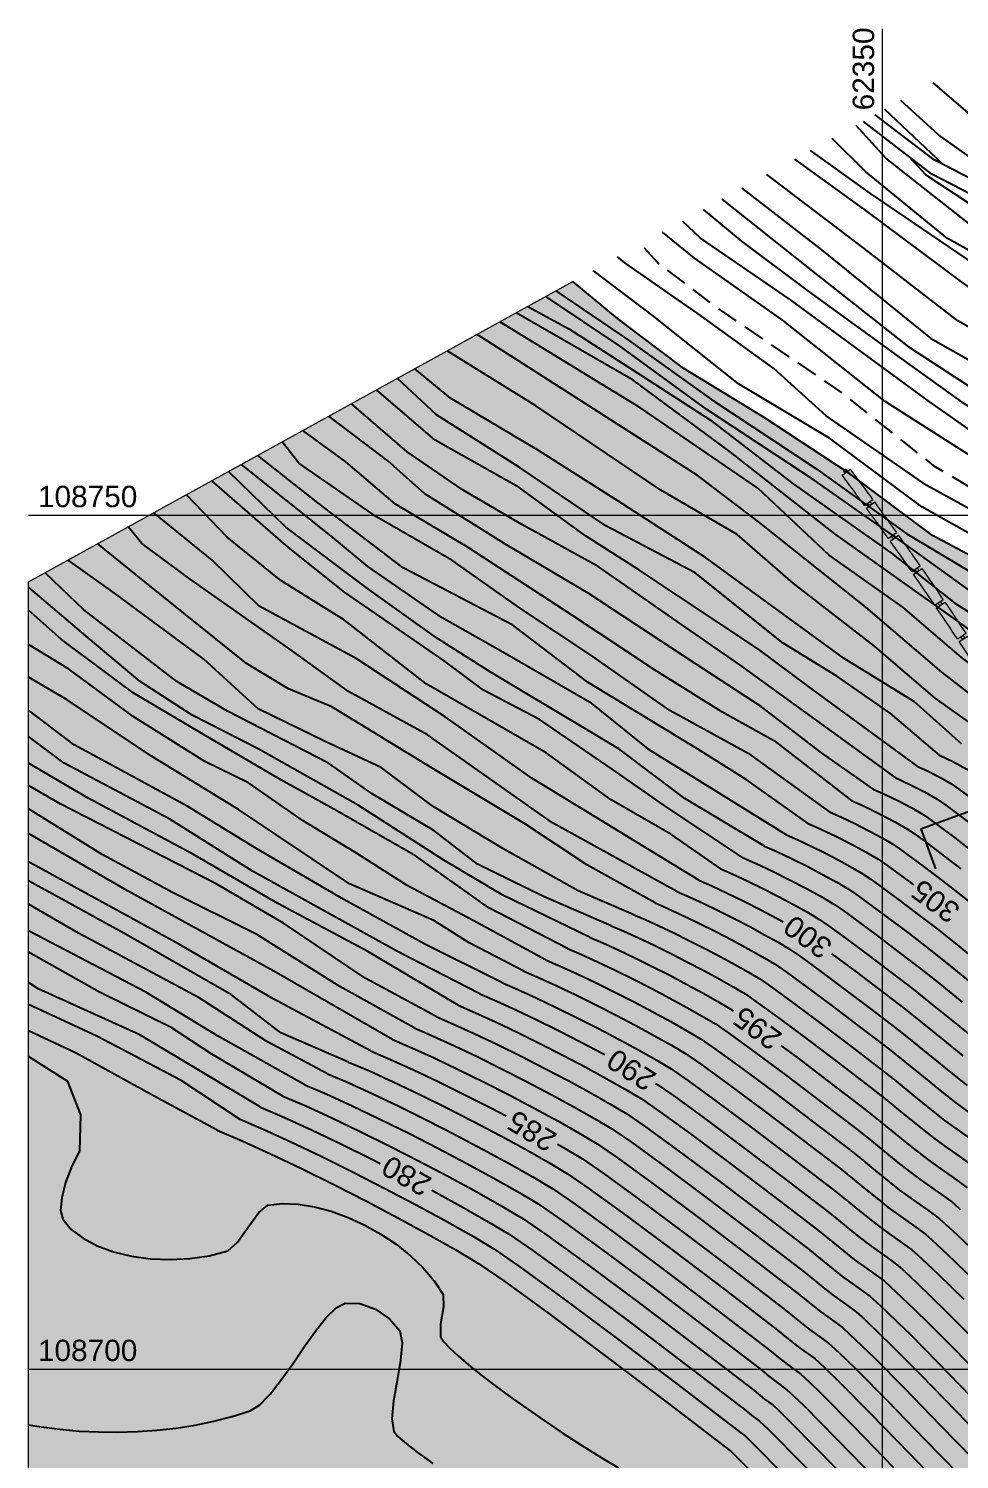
# Model space of a CAD drawing. Extents: x 61466 to 63015, y 108404 to 110397.
# Drawn here: x 62300 to 62354.5, y 108694.7 to 108778.5 of the extents above; entities that cross this region are included whole.
import ezdxf
from ezdxf.enums import TextEntityAlignment as Align

# ---------------------------------------------------------------- set-up
doc = ezdxf.new("R2010")
doc.units = 0
doc.header["$LTSCALE"] = 1.000015
doc.header["$MEASUREMENT"] = 0
doc.linetypes.add('TRATTEGGIATA2', pattern=[0.375, 0.25, -0.125])
for name, color, linetype in [('colore lago', 131, 'Continuous'), ('coordinate', 2, 'Continuous'), ('curve livello 1m', 2, 'Continuous'), ('curve livello 5m', 7, 'Continuous'), ('LIN025CO', 7, 'Continuous'), ('LIN07CO', 4, 'Continuous'), ('LINCOLO-ROSSO-025', 10, 'Continuous'), ('Strade', 7, 'Continuous'), ('TEXT050', 3, 'Continuous'), ('TRATTCOLO-32', 255, 'Continuous')]:
    doc.layers.add(name, color=color, linetype=linetype)
doc.layers.add('Colori bordi', color=5, linetype='Continuous', plot=False)
doc.layers.add('no_plot', color=5, linetype='Continuous', plot=False)
doc.styles.add('ARIAL', font='arial.ttf')

# ---------------------------------------------------------------- blocks, each defined once
blk = doc.blocks.new('SEZ1')
at = {"layer": 'LIN07CO'}
for q in [(-0.5, 1.5), (0, 0)]:
    blk.add_line((0, 1.5), q, dxfattribs=at)
at = {"layer": 'TEXT050', "style": 'ARIAL'}
blk.add_attdef('NOME_SEZIONE', text='', height=0.4, dxfattribs=at).set_placement((-0.25, 1.167), align=Align.MIDDLE)
blk = doc.blocks.new('barrageflott')
at = {"layer": 'TRATTCOLO-32'}
h = blk.add_hatch(color=256, dxfattribs=at)
h.paths.add_polyline_path([(-40.677, 110.423), (-41.157, 110.064, -0.002639), (-39.854, 108.3), (-39.369, 108.655, 0.002639)])
h.paths.add_polyline_path([(-39.257, 108.501), (-39.742, 108.147, -0.002639), (-38.458, 106.369), (-37.97, 106.717, 0.002639)])
h.paths.add_polyline_path([(-37.86, 106.563), (-38.348, 106.214, -0.002639), (-37.085, 104.422), (-36.593, 104.764, 0.002639)])
h.paths.add_polyline_path([(-36.484, 104.608), (-36.977, 104.266, -0.002639), (-35.735, 102.459), (-35.238, 102.796, 0.002639)])
h.paths.add_polyline_path([(-35.131, 102.639), (-35.628, 102.302, -0.002639), (-34.406, 100.48), (-33.906, 100.812, 0.002639)])
h.paths.add_polyline_path([(-33.801, 100.653), (-34.302, 100.322, -0.002639), (-33.101, 98.487), (-32.597, 98.813, 0.002639)])
h.paths.add_polyline_path([(-32.494, 98.653), (-32.998, 98.328, -0.002639), (-31.819, 96.479), (-31.311, 96.799, 0.002639)])
h.paths.add_polyline_path([(-31.21, 96.638), (-31.718, 96.318, -0.002639), (-30.56, 94.456), (-30.048, 94.77, 0.002639)])
h.paths.add_polyline_path([(-29.949, 94.608), (-30.46, 94.294, -0.002639), (-29.324, 92.419), (-28.809, 92.727, 0.002639)])
h.paths.add_polyline_path([(-28.711, 92.564), (-29.226, 92.256, -0.002639), (-28.111, 90.367), (-27.593, 90.67, 0.002639)])
h.paths.add_polyline_path([(-27.497, 90.505), (-28.016, 90.203, -0.002639), (-26.922, 88.302), (-26.401, 88.599, 0.002639)])
h.paths.add_polyline_path([(-26.307, 88.433), (-26.829, 88.137, -0.002639), (-25.757, 86.224), (-25.232, 86.514, 0.002639)])
h.paths.add_polyline_path([(-25.14, 86.348), (-25.665, 86.058, -0.002639), (-24.616, 84.132), (-24.088, 84.416, 0.002639)])
h.paths.add_polyline_path([(-23.998, 84.249), (-24.526, 83.965, -0.002639), (-23.499, 82.027), (-22.967, 82.306, 0.002639)])
h.paths.add_polyline_path([(-22.879, 82.137), (-23.411, 81.859, -0.002639), (-22.406, 79.91), (-21.871, 80.182, 0.002639)])
h.paths.add_polyline_path([(-21.785, 80.013), (-22.32, 79.741, -0.002639), (-21.337, 77.78), (-20.799, 78.046, 0.002639)])
h.paths.add_polyline_path([(-20.715, 77.876), (-21.253, 77.61, -0.002639), (-20.293, 75.639), (-19.752, 75.898, 0.002639)])
h.paths.add_polyline_path([(-19.67, 75.727), (-20.211, 75.468, -0.002639), (-19.274, 73.485), (-18.73, 73.738, 0.002639)])
h.paths.add_polyline_path([(-16.684, 69.21), (-17.233, 68.969, -0.002639), (-16.365, 66.956), (-15.812, 67.19, 0.002639)])
h.paths.add_polyline_path([(-17.654, 71.394), (-18.201, 71.147, -0.002639), (-17.309, 69.143), (-16.76, 69.384, 0.002639)])
h.paths.add_polyline_path([(-18.65, 73.566), (-19.194, 73.313, -0.002639), (-18.279, 71.32), (-17.732, 71.567, 0.002639)])
h = blk.add_hatch(color=256, dxfattribs=at)
h.paths.add_polyline_path([(-4.689, 33.162, 0.002639), (-5.201, 35.3), (-5.784, 35.158, -0.002639), (-5.273, 33.025)])
h.paths.add_polyline_path([(-5.247, 35.485, 0.002639), (-5.784, 37.618), (-6.365, 37.468, -0.002639), (-5.829, 35.342)])
h.paths.add_polyline_path([(-5.831, 37.802, 0.002639), (-6.393, 39.929), (-6.972, 39.773, -0.002639), (-6.412, 37.652)])
h.paths.add_polyline_path([(-6.442, 40.112, 0.002639), (-7.028, 42.232), (-7.606, 42.07, -0.002639), (-7.022, 39.956)])
h.paths.add_polyline_path([(-7.08, 42.415, 0.002639), (-7.69, 44.529), (-8.266, 44.359, -0.002639), (-7.657, 42.252)])
h.paths.add_polyline_path([(-7.744, 44.711, 0.002639), (-8.378, 46.817), (-8.952, 46.641, -0.002639), (-8.319, 44.541)])
h.paths.add_polyline_path([(-8.434, 46.999, 0.002639), (-9.092, 49.097), (-9.664, 48.915, -0.002639), (-9.007, 46.822)])
h.paths.add_polyline_path([(-9.15, 49.279, 0.002639), (-9.833, 51.37), (-10.402, 51.18, -0.002639), (-9.722, 49.095)])
h.paths.add_polyline_path([(-9.893, 51.55, 0.002639), (-10.599, 53.633), (-11.166, 53.437, -0.002639), (-10.462, 51.36)])
h.paths.add_polyline_path([(-10.661, 53.813, 0.002639), (-11.392, 55.887), (-11.956, 55.685, -0.002639), (-11.228, 53.616)])
h.paths.add_polyline_path([(-11.456, 56.066, 0.002639), (-12.21, 58.133), (-12.772, 57.924, -0.002639), (-12.02, 55.864)])
h.paths.add_polyline_path([(-12.276, 58.311, 0.002639), (-13.053, 60.368), (-13.614, 60.153, -0.002639), (-12.838, 58.102)])
h.paths.add_polyline_path([(-13.122, 60.546, 0.002639), (-13.923, 62.594), (-14.481, 62.373, -0.002639), (-13.682, 60.33)])
h.paths.add_polyline_path([(-13.993, 62.771, 0.002639), (-14.818, 64.81), (-15.373, 64.582, -0.002639), (-14.551, 62.549)])
h.paths.add_polyline_path([(-14.89, 64.986, 0.002639), (-15.738, 67.015), (-16.29, 66.781, -0.002639), (-15.445, 64.758)])
h = blk.add_hatch(color=256, dxfattribs=at)
h.paths.add_polyline_path([(-1.192, 14.374, 0.002639), (-1.506, 16.55), (-2.1, 16.462, -0.002639), (-1.786, 14.291)])
h.paths.add_polyline_path([(-1.534, 16.739, 0.002639), (-1.874, 18.912), (-2.466, 18.816, -0.002639), (-2.128, 16.649)])
h.paths.add_polyline_path([(-1.904, 19.099, 0.002639), (-2.268, 21.269), (-2.86, 21.166, -0.002639), (-2.496, 19.003)])
h.paths.add_polyline_path([(-2.301, 21.456, 0.002639), (-2.69, 23.621), (-3.28, 23.511, -0.002639), (-2.892, 21.353)])
h.paths.add_polyline_path([(-2.725, 23.808, 0.002639), (-3.139, 25.968), (-3.727, 25.852, -0.002639), (-3.315, 23.698)])
h.paths.add_polyline_path([(-3.176, 26.154, 0.002639), (-3.614, 28.31), (-4.202, 28.187, -0.002639), (-3.764, 26.038)])
h.paths.add_polyline_path([(-3.653, 28.496, 0.002639), (-4.117, 30.646), (-4.702, 30.516, -0.002639), (-4.24, 28.373)])
h.paths.add_polyline_path([(-4.158, 30.832, 0.002639), (-4.646, 32.976), (-5.23, 32.84, -0.002639), (-4.743, 30.702)])
h = blk.add_hatch(color=256, dxfattribs=at)
h.paths.add_polyline_path([(0.293, 0.116, 0.002639), (0.129, 2.309), (-0.469, 2.261, -0.002639), (-0.306, 0.074)])
h.paths.add_polyline_path([(0.114, 2.498, 0.002639), (-0.076, 4.69), (-0.673, 4.635, -0.002639), (-0.485, 2.45)])
h.paths.add_polyline_path([(-0.093, 4.879, 0.002639), (-0.307, 7.068), (-0.904, 7.007, -0.002639), (-0.69, 4.824)])
h.paths.add_polyline_path([(-0.327, 7.257, 0.002639), (-0.566, 9.444), (-1.162, 9.375, -0.002639), (-0.924, 7.195)])
h.paths.add_polyline_path([(-0.588, 9.633, 0.002639), (-0.852, 11.816), (-1.448, 11.741, -0.002639), (-1.184, 9.564)])
h.paths.add_polyline_path([(-0.876, 12.005, 0.002639), (-1.166, 14.185), (-1.76, 14.103, -0.002639), (-1.471, 11.929)])
at = {"layer": 'LINCOLO-ROSSO-025', "lineweight": 0}
for p, q in [((-41.157, 110.064), (-40.677, 110.423)), ((-39.854, 108.3), (-39.369, 108.655)), ((-39.742, 108.147), (-39.257, 108.501)), ((-38.458, 106.369), (-37.97, 106.717)), ((-38.348, 106.214), (-37.86, 106.563)), ((-37.085, 104.422), (-36.593, 104.764)), ((-36.977, 104.266), (-36.484, 104.608)), ((-35.735, 102.459), (-35.238, 102.796)), ((-35.628, 102.302), (-35.131, 102.639)), ((-34.406, 100.48), (-33.906, 100.812)), ((-34.302, 100.322), (-33.801, 100.653)), ((-33.101, 98.487), (-32.597, 98.813)), ((-32.998, 98.328), (-32.494, 98.653)), ((-31.819, 96.479), (-31.311, 96.799)), ((-31.718, 96.318), (-31.21, 96.638)), ((-30.56, 94.456), (-30.048, 94.77)), ((-30.46, 94.294), (-29.949, 94.608)), ((-29.324, 92.419), (-28.809, 92.727)), ((-29.226, 92.256), (-28.711, 92.564)), ((-28.111, 90.367), (-27.593, 90.67)), ((-28.016, 90.203), (-27.497, 90.505)), ((-26.922, 88.302), (-26.401, 88.599)), ((-26.829, 88.137), (-26.307, 88.433)), ((-25.757, 86.224), (-25.232, 86.514)), ((-25.665, 86.058), (-25.14, 86.348)), ((-24.616, 84.132), (-24.088, 84.416)), ((-24.526, 83.965), (-23.998, 84.249)), ((-23.499, 82.027), (-22.967, 82.306)), ((-23.411, 81.859), (-22.879, 82.137)), ((-22.406, 79.91), (-21.871, 80.182)), ((-22.32, 79.741), (-21.785, 80.013)), ((-21.337, 77.78), (-20.799, 78.046)), ((-21.253, 77.61), (-20.715, 77.876)), ((-20.293, 75.639), (-19.752, 75.898)), ((-20.211, 75.468), (-19.67, 75.727)), ((-19.274, 73.485), (-18.73, 73.738)), ((-19.194, 73.313), (-18.65, 73.566)), ((-18.279, 71.32), (-17.732, 71.567)), ((-18.201, 71.147), (-17.654, 71.394)), ((-17.309, 69.143), (-16.76, 69.384)), ((-17.233, 68.969), (-16.684, 69.21)), ((-16.365, 66.956), (-15.812, 67.19)), ((-16.29, 66.781), (-15.738, 67.015)), ((-15.445, 64.758), (-14.89, 64.986)), ((-15.373, 64.582), (-14.818, 64.81)), ((-14.551, 62.549), (-13.993, 62.771)), ((-14.481, 62.373), (-13.923, 62.594)), ((-13.682, 60.33), (-13.122, 60.546)), ((-13.614, 60.153), (-13.053, 60.368)), ((-12.838, 58.102), (-12.276, 58.311)), ((-12.772, 57.924), (-12.21, 58.133)), ((-12.02, 55.864), (-11.456, 56.066)), ((-11.956, 55.685), (-11.392, 55.887)), ((-11.228, 53.616), (-10.661, 53.813)), ((-11.166, 53.437), (-10.599, 53.633)), ((-10.462, 51.36), (-9.893, 51.55)), ((-10.402, 51.18), (-9.833, 51.37)), ((-9.722, 49.095), (-9.15, 49.279)), ((-9.664, 48.915), (-9.092, 49.097)), ((-9.007, 46.822), (-8.434, 46.999)), ((-8.952, 46.641), (-8.378, 46.817)), ((-8.319, 44.541), (-7.744, 44.711)), ((-8.266, 44.359), (-7.69, 44.529)), ((-7.657, 42.252), (-7.08, 42.415)), ((-7.606, 42.07), (-7.028, 42.232)), ((-7.022, 39.956), (-6.442, 40.112)), ((-6.972, 39.773), (-6.393, 39.929)), ((-6.412, 37.652), (-5.831, 37.802)), ((-6.365, 37.468), (-5.784, 37.618)), ((-5.829, 35.342), (-5.247, 35.485)), ((-5.784, 35.158), (-5.201, 35.3)), ((-5.273, 33.025), (-4.689, 33.162)), ((-5.23, 32.84), (-4.646, 32.976)), ((-4.743, 30.702), (-4.158, 30.832)), ((-4.702, 30.516), (-4.117, 30.646)), ((-4.24, 28.373), (-3.653, 28.496)), ((-4.202, 28.187), (-3.614, 28.31)), ((-3.764, 26.038), (-3.176, 26.154)), ((-3.727, 25.852), (-3.139, 25.968)), ((-3.315, 23.698), (-2.725, 23.808)), ((-3.28, 23.511), (-2.69, 23.621)), ((-2.892, 21.353), (-2.301, 21.456)), ((-2.86, 21.166), (-2.268, 21.269)), ((-2.496, 19.003), (-1.904, 19.099)), ((-2.466, 18.816), (-1.874, 18.912)), ((-2.128, 16.649), (-1.534, 16.739)), ((-2.1, 16.462), (-1.506, 16.55)), ((-1.786, 14.291), (-1.192, 14.374)), ((-1.76, 14.103), (-1.166, 14.185)), ((-1.471, 11.929), (-0.876, 12.005)), ((-1.448, 11.741), (-0.852, 11.816)), ((-1.184, 9.564), (-0.588, 9.633)), ((-1.162, 9.375), (-0.566, 9.444)), ((-0.924, 7.195), (-0.327, 7.257)), ((-0.904, 7.007), (-0.307, 7.068)), ((-0.69, 4.824), (-0.093, 4.879)), ((-0.673, 4.635), (-0.076, 4.69)), ((-0.485, 2.45), (0.114, 2.498)), ((-0.469, 2.261), (0.129, 2.309)), ((-0.306, 0.074), (0.293, 0.116))]:
    blk.add_line(p, q, dxfattribs=at)
for centre in [(-40.974, 110.32), (-39.555, 108.401), (-38.159, 106.466), (-36.785, 104.515), (-35.433, 102.549), (-34.104, 100.567), (-32.798, 98.57), (-31.514, 96.558), (-30.254, 94.532), (-29.018, 92.491), (-27.804, 90.436), (-26.615, 88.368), (-25.449, 86.286), (-24.307, 84.191), (-23.189, 82.082), (-22.095, 79.962), (-21.026, 77.828), (-19.982, 75.683), (-18.962, 73.526), (-17.967, 71.357), (-16.996, 69.177), (-16.051, 66.986), (-15.131, 64.784), (-14.237, 62.572), (-13.368, 60.349), (-12.524, 58.117), (-11.706, 55.876), (-10.914, 53.625), (-10.147, 51.365), (-9.407, 49.097), (-8.693, 46.82), (-8.005, 44.535), (-7.343, 42.242), (-6.707, 39.942), (-6.098, 37.635), (-5.515, 35.321), (-4.959, 33.001), (-4.43, 30.674), (-3.927, 28.341), (-3.451, 26.003), (-3.002, 23.659), (-2.58, 21.311), (-2.185, 18.958), (-1.817, 16.6), (-1.476, 14.238), (-1.162, 11.873), (-0.875, 9.504), (-0.615, 7.132), (-0.383, 4.757), (-0.178, 2.38), (0, 0)]:
    blk.add_circle(centre, 0.095, dxfattribs=at)
for radius, start, end in [(207.744, 36.17394, 36.77881), (208.344, 36.17394, 36.77881), (207.744, 35.51677, 36.12164), (208.344, 35.51677, 36.12164), (208.344, 34.85959, 35.46446), (207.744, 34.85959, 35.46446), (207.744, 34.20242, 34.80729), (208.344, 34.20242, 34.80729), (207.744, 33.54525, 34.15012), (208.344, 33.54525, 34.15012), (208.344, 32.88807, 33.49294), (207.744, 32.88807, 33.49294), (207.744, 32.2309, 32.83577), (208.344, 32.2309, 32.83577), (208.344, 31.57373, 32.1786), (207.744, 31.57373, 32.1786), (207.744, 30.91655, 31.52142), (208.344, 30.91655, 31.52142), (207.744, 30.25938, 30.86425), (208.344, 30.25938, 30.86425), (208.344, 29.60221, 30.20708), (207.744, 29.60221, 30.20708), (207.744, 28.94503, 29.54991), (208.344, 28.94503, 29.54991), (208.344, 28.28786, 28.89273), (207.744, 28.28786, 28.89273), (207.744, 27.63069, 28.23556), (208.344, 27.63069, 28.23556), (208.344, 26.97352, 27.57839), (207.744, 26.97352, 27.57839), (207.744, 26.31634, 26.92121), (208.344, 26.31634, 26.92121), (207.744, 25.65917, 26.26404), (208.344, 25.65917, 26.26404), (207.744, 25.002, 25.60687), (208.344, 25.002, 25.60687), (207.744, 24.34482, 24.94969), (208.344, 24.34482, 24.94969), (208.344, 23.68765, 24.29252), (207.744, 23.68765, 24.29252), (207.744, 23.03048, 23.63535), (208.344, 23.03048, 23.63535), (207.744, 22.3733, 22.97817), (208.344, 22.3733, 22.97817), (207.744, 21.71613, 22.321), (208.344, 21.71613, 22.321), (207.744, 21.05896, 21.66383), (208.344, 21.05896, 21.66383), (208.344, 20.40178, 21.00665), (207.744, 20.40178, 21.00665), (207.744, 19.74461, 20.34948), (208.344, 19.74461, 20.34948), (207.744, 19.08744, 19.69231), (208.344, 19.08744, 19.69231), (208.344, 18.43027, 19.03514), (207.744, 18.43027, 19.03514), (207.744, 17.77309, 18.37796), (208.344, 17.77309, 18.37796), (207.744, 17.11592, 17.72079), (208.344, 17.11592, 17.72079), (207.744, 16.45875, 17.06362), (208.344, 16.45875, 17.06362), (208.344, 15.80157, 16.40644), (207.744, 15.80157, 16.40644), (207.744, 15.1444, 15.74927), (208.344, 15.1444, 15.74927), (207.744, 14.48723, 15.0921), (208.344, 14.48723, 15.0921), (207.744, 13.83005, 14.43492), (208.344, 13.83005, 14.43492), (208.344, 13.17288, 13.77775), (207.744, 13.17288, 13.77775), (207.744, 12.51571, 13.12058), (208.344, 12.51571, 13.12058), (207.744, 11.85853, 12.4634), (208.344, 11.85853, 12.4634), (207.744, 11.20136, 11.80623), (208.344, 11.20136, 11.80623), (207.744, 10.54419, 11.14906), (208.344, 10.54419, 11.14906), (207.744, 9.88701, 10.49189), (208.344, 9.88701, 10.49189), (207.744, 9.22984, 9.83471), (208.344, 9.22984, 9.83471), (207.744, 8.57267, 9.17754), (208.344, 8.57267, 9.17754), (207.744, 7.9155, 8.52037), (208.344, 7.9155, 8.52037), (207.744, 7.25832, 7.86319), (208.344, 7.25832, 7.86319), (207.744, 6.60115, 7.20602), (208.344, 6.60115, 7.20602), (207.744, 5.94398, 6.54885), (208.344, 5.94398, 6.54885), (207.744, 5.2868, 5.89167), (208.344, 5.2868, 5.89167), (207.744, 4.62963, 5.2345), (208.344, 4.62963, 5.2345), (207.744, 3.97246, 4.57733), (208.344, 3.97246, 4.57733)]:
    blk.add_arc((-207.55, -14.318), radius, start, end, dxfattribs=at)

msp = doc.modelspace()

# ---------------------------------------------------------------- hatches: boundary and pattern name
at = {"layer": 'colore lago', "linetype": 'Continuous', "lineweight": 0}
msp.add_hatch(color=256, dxfattribs=at).paths.add_polyline_path([(62395.432, 108712.426), (62396.026, 108711.854), (62396.545, 108710.804), (62395.703, 108710.571), (62400.102, 108704.942), (62413.395, 108708.628), (62414.097, 108707.729), (62408.577, 108697.972), (62412.975, 108692.343), (62413.775, 108693.757), (62413.775, 108692.195), (62414.821, 108690.222), (62415.316, 108689.288), (62415.726, 108688.514), (62415.989, 108688.018), (62416.308, 108687.414), (62417.091, 108686.877), (62417.986, 108686.309), (62418.762, 108685.857), (62419.277, 108685.61), (62419.98, 108685.523), (62420.747, 108685.436), (62421.269, 108685.254), (62422.042, 108684.935), (62422.834, 108684.575), (62423.302, 108684.318), (62424.281, 108683.305), (62425.656, 108681.875), (62426.449, 108681.066), (62427.156, 108680.351), (62427.673, 108679.833), (62427.895, 108679.62), (62428.432, 108679.384), (62429.04, 108678.92), (62429.869, 108678.212), (62430.484, 108677.629), (62430.843, 108677.243), (62431.218, 108676.364), (62431.557, 108675.296), (62431.913, 108674.527), (62432.355, 108674.247), (62432.858, 108673.942), (62433.455, 108673.231), (62434.097, 108672.326), (62434.701, 108671.601), (62435.197, 108671.28), (62435.685, 108671.01), (62436.144, 108670.755), (62436.707, 108670.388), (62437.492, 108669.855), (62438.358, 108669.253), (62439.162, 108668.678), (62440.078, 108667.996), (62441.13, 108667.19), (62442.002, 108666.501), (62442.908, 108665.758), (62443.789, 108665.021), (62444.562, 108664.359), (62445.144, 108663.844), (62445.453, 108663.547), (62446.014, 108662.665), (62446.501, 108661.941), (62447.153, 108661.7), (62448.876, 108661.081), (62447.183, 108652.749), (62446.943, 108651.566), (62441.595, 108652.495), (62436.09, 108653.04), (62430.527, 108653.236), (62424.984, 108653.069), (62419.433, 108652.547), (62413.953, 108651.637), (62408.529, 108650.359), (62403.21, 108648.764), (62398.021, 108646.797), (62392.955, 108644.487), (62388.067, 108641.873), (62383.347, 108638.914), (62379.143, 108635.919), (62374.987, 108632.528), (62370.912, 108628.752), (62367.864, 108625.55), (62364.577, 108621.72), (62361.992, 108618.302), (62358.884, 108613.699), (62356.087, 108608.883), (62353.615, 108603.924), (62351.491, 108598.79), (62349.698, 108593.52), (62348.257, 108588.148), (62347.162, 108582.699), (62346.433, 108577.206), (62346.076, 108571.827), (62346.067, 108566.27), (62346.414, 108560.708), (62347.156, 108555.214), (62348.241, 108549.757), (62349.108, 108546.543), (62347.868, 108543.897), (62343.805, 108542.34), (62343.071, 108542.931), (62342.215, 108543.399), (62341.494, 108543.605), (62340.731, 108543.397), (62339.788, 108542.895), (62338.814, 108542.367), (62337.958, 108542.081), (62337.463, 108542.167), (62336.538, 108542.374), (62334.253, 108542.969), (62331.322, 108543.785), (62328.139, 108544.685), (62325.098, 108545.533), (62322.593, 108546.195), (62321.848, 108546.361), (62320.984, 108546.545), (62320.474, 108546.666), (62319.859, 108546.963), (62319.103, 108547.335), (62317.961, 108547.824), (62316.581, 108548.386), (62315.066, 108548.989), (62313.523, 108549.599), (62312.055, 108550.183), (62310.769, 108550.711), (62309.769, 108551.147), (62309.112, 108551.475), (62308.074, 108552.131), (62305.134, 108553.829), (62301.974, 108555.846), (62300, 108557.145), (62300, 108746.101), (62331.882, 108763.679), (62334.507, 108761.512), (62338.392, 108758.6), (62343.084, 108755.721), (62348.103, 108752.427), (62352.959, 108748.821), (62356.982, 108746.672), (62363.411, 108741.712), (62364.524, 108741.192), (62365.637, 108740.673), (62364.74, 108740.344), (62363.36, 108739.839), (62368.197, 108734.582), (62381.151, 108739.327), (62381.923, 108738.487), (62377.207, 108728.317), (62382.044, 108723.06), (62383.531, 108726.268), (62384.61, 108725.772), (62384.891, 108725.5), (62385.513, 108725.007), (62386.29, 108724.44), (62387.153, 108723.834), (62388.028, 108723.224), (62388.845, 108722.646), (62389.533, 108722.136), (62390.019, 108721.728), (62390.461, 108721.189), (62391.046, 108720.467), (62391.593, 108719.84), (62392.228, 108719.121), (62392.561, 108718.731), (62392.862, 108718.087), (62393.16, 108717.245), (62393.758, 108715.335), (62394.064, 108714.455), (62394.378, 108713.747)])

# ---------------------------------------------------------------- linework, layer by layer
at = {"layer": 'Colori bordi', "linetype": 'Continuous', "lineweight": 0, "flags": 128}
msp.add_lwpolyline([(62300, 108557.145), (62300, 108746.101), (62331.882, 108763.679), (62334.507, 108761.512), (62338.392, 108758.6), (62343.084, 108755.721), (62348.103, 108752.427), (62352.959, 108748.821), (62356.982, 108746.672)], dxfattribs=at)
at = {"layer": 'coordinate', "linetype": 'Continuous', "lineweight": 0}
for p, q in [((62350, 108778.484), (62350, 108403.974)), ((62300, 108750), (62366.988, 108750)), ((62300, 108700), (62421.182, 108700))]:
    msp.add_line(p, q, dxfattribs=at)
at = {"layer": 'curve livello 1m', "color": 152, "linetype": 'TRATTEGGIATA2', "ltscale": 5, "flags": 128}
msp.add_lwpolyline([(62368.41, 108741.688), (62367.79, 108743.378), (62367.548, 108743.584), (62366.859, 108744.18), (62366.28, 108744.694), (62363.989, 108746.325), (62359.48, 108749.099), (62353.098, 108752.844), (62347.687, 108757.143), (62340.542, 108761.998), (62336.866, 108764.772), (62335.869, 108765.877)], dxfattribs=at)
at = {"layer": 'curve livello 5m', "color": 2, "flags": 128}
for points in [[(62353.555, 108770.548), (62350.153, 108773.753)], [(62365.048, 108756.341), (62360.811, 108759.327), (62354.653, 108763.673), (62349.039, 108767.837), (62344.887, 108770.85)], [(62365.048, 108748.243), (62363.503, 108749.029), (62358.3, 108752.774), (62352.751, 108756.658), (62344.635, 108762.622), (62339.363, 108766.228), (62338.299, 108767.217)], [(62360.553, 108743.926), (62360.553, 108743.926), (62356.982, 108746.672), (62352.959, 108748.821), (62348.103, 108752.428), (62343.084, 108755.721), (62338.392, 108758.6), (62334.507, 108761.512), (62331.882, 108763.679)], [(62357.379, 108739.632), (62354.629, 108741.698), (62351.207, 108744.612), (62346.898, 108747.653), (62342.716, 108751.581), (62335.872, 108756.269), (62327.598, 108761.318)], [(62352.083, 108735.281), (62345.694, 108739.979), (62342.782, 108742.144), (62335.687, 108746.847), (62332.625, 108748.788), (62328.742, 108751.625), (62323.813, 108754.388), (62320.379, 108757.337)], [(62345.671, 108731.954), (62342.035, 108734.528), (62339.048, 108736.395), (62332.774, 108740.202), (62328.368, 108743.562), (62321.946, 108746.922), (62316.942, 108750.73), (62313.431, 108753.507)], [(62339.26, 108728.627), (62333.895, 108731.915), (62329.489, 108734.603), (62324.41, 108738.187), (62319.183, 108741.621), (62313.507, 108744.682), (62310.744, 108747.37), (62307.332, 108750.144)], [(62332.848, 108725.3), (62327.779, 108727.752), (62324.321, 108729.81), (62319.299, 108733.02), (62313.453, 108736.313), (62309.583, 108738.288), (62306.537, 108740.263), (62303.491, 108742.815), (62300, 108745.79)], [(62326.437, 108721.973), (62321.604, 108724.46), (62313.124, 108729.152), (62308.266, 108732.197), (62302.091, 108735.49), (62300, 108737.047)], [(62352.083, 108735.281), (62352.73, 108734.986), (62353.474, 108734.607), (62354.092, 108734.256), (62354.092, 108734.256), (62354.502, 108733.966), (62355.216, 108733.435), (62356.018, 108732.824), (62357.468, 108731.67), (62357.609, 108731.555)], [(62345.671, 108731.954), (62346.412, 108731.628), (62347.29, 108731.206), (62348.206, 108730.739), (62349.063, 108730.276), (62349.762, 108729.868), (62350.165, 108729.59), (62350.853, 108729.09), (62351.732, 108728.436), (62351.841, 108728.354)], [(62320.026, 108718.646), (62314.359, 108721.662), (62308.843, 108724.872), (62300, 108729.713)], [(62339.26, 108728.627), (62340.031, 108728.294), (62340.929, 108727.876), (62341.899, 108727.401), (62342.889, 108726.896), (62343.844, 108726.389), (62344.181, 108726.201)], [(62332.848, 108725.3), (62333.633, 108724.964), (62334.53, 108724.556), (62335.506, 108724.09), (62336.525, 108723.586), (62337.556, 108723.061), (62338.562, 108722.531), (62339.511, 108722.015), (62340.369, 108721.529), (62341.101, 108721.09), (62341.276, 108720.97)], [(62347.043, 108724.331), (62347.079, 108724.305), (62348.404, 108723.319), (62349.875, 108722.208), (62351.349, 108721.078), (62351.349, 108721.078), (62352.35, 108720.282), (62353.559, 108719.298), (62354.736, 108718.342)], [(62313.614, 108715.319), (62306.509, 108719.583), (62300.559, 108722.264), (62300, 108722.632)], [(62326.437, 108721.973), (62327.42, 108721.553), (62328.543, 108721.041), (62329.764, 108720.458), (62331.041, 108719.827), (62332.331, 108719.169), (62333.592, 108718.506), (62333.758, 108718.416)], [(62320.026, 108718.646), (62321.206, 108718.141), (62322.556, 108717.526), (62324.023, 108716.826), (62325.557, 108716.068), (62327.107, 108715.278), (62327.967, 108714.825)], [(62344.058, 108718.96), (62345.077, 108718.202), (62347.043, 108716.717), (62349.014, 108715.206), (62349.014, 108715.206), (62349.791, 108714.588), (62350.729, 108713.824), (62351.641, 108713.083), (62352.341, 108712.53), (62352.341, 108712.53), (62352.977, 108712.065), (62353.772, 108711.503), (62354.512, 108710.978), (62354.984, 108710.625)], [(62336.729, 108716.727), (62336.771, 108716.702), (62336.771, 108716.702), (62337.791, 108716.001), (62339.53, 108714.736), (62341.749, 108713.085), (62344.212, 108711.225), (62346.679, 108709.333), (62346.679, 108709.333), (62347.231, 108708.894), (62347.898, 108708.351), (62348.547, 108707.824), (62349.044, 108707.431), (62349.044, 108707.431), (62349.68, 108706.97), (62350.426, 108706.443), (62350.923, 108706.077), (62350.923, 108706.077), (62351.34, 108705.703), (62352.036, 108705.05), (62352.881, 108704.242), (62353.741, 108703.406), (62353.741, 108703.406), (62355.213, 108701.918)], [(62313.614, 108715.319), (62314.993, 108714.73), (62316.568, 108714.011), (62318.282, 108713.194), (62320.073, 108712.309), (62320.588, 108712.047)], [(62330.977, 108713.178), (62331.34, 108712.973), (62332.441, 108712.313), (62332.441, 108712.313), (62333.666, 108711.471), (62335.755, 108709.952), (62338.421, 108707.969), (62341.38, 108705.734), (62344.345, 108703.46), (62345.068, 108702.878), (62345.747, 108702.332), (62345.747, 108702.332), (62346.351, 108701.899), (62346.862, 108701.529), (62346.862, 108701.529), (62347.232, 108701.193), (62347.851, 108700.606), (62348.533, 108699.945), (62348.533, 108699.945), (62350.301, 108698.157), (62352.491, 108695.902), (62354.464, 108693.876), (62355.581, 108692.775)], [(62323.621, 108710.472), (62323.651, 108710.456), (62325.318, 108709.548), (62326.825, 108708.695), (62328.111, 108707.925), (62328.111, 108707.925), (62329.542, 108706.941), (62331.98, 108705.167), (62335.094, 108702.852), (62338.548, 108700.242), (62342.01, 108697.587), (62342.01, 108697.587), (62342.451, 108697.233), (62342.8, 108696.981), (62343.325, 108696.484), (62345.39, 108694.397), (62347.947, 108691.764), (62350.25, 108689.398), (62351.554, 108688.112), (62351.554, 108688.112), (62351.887, 108687.877), (62355.297, 108685.411)]]:
    msp.add_lwpolyline(points, dxfattribs=at)
at = {"layer": 'no_plot', "flags": 128}
for points in [[(62370.778, 108761.636), (62369.072, 108762.904), (62366.297, 108764.777), (62363.592, 108766.857), (62360.262, 108769.631), (62356.378, 108772.405), (62352.984, 108775.313)], [(62362.337, 108766.004), (62359.543, 108767.837), (62353.295, 108772.272), (62351.101, 108774.275)], [(62371.945, 108755.414), (62367.42, 108759.146), (62363.346, 108761.591), (62356.193, 108766.207), (62350.216, 108770.915), (62348.47, 108772.825)], [(62371.629, 108754.312), (62366.968, 108757.789), (62364.704, 108759.599), (62359.724, 108762.948), (62353.838, 108766.207), (62349.039, 108770.1), (62347.08, 108772.059)], [(62365.412, 108757.649), (62361.988, 108760.323), (62358.637, 108761.862), (62355.468, 108764.668), (62349.311, 108768.832), (62345.807, 108771.357)], [(62372.261, 108756.517), (62368.507, 108759.327), (62363.889, 108762.134), (62360.086, 108764.668), (62356.826, 108767.113), (62352.571, 108769.919), (62351.547, 108771.027)], [(62365.048, 108754.621), (62361.164, 108757.564), (62354.436, 108761.378), (62348.955, 108765.609), (62343.244, 108769.944)], [(62365.048, 108752.613), (62363.523, 108753.403), (62359.361, 108756.663), (62352.979, 108760.269), (62346.458, 108765.539), (62341.795, 108769.144)], [(62365.048, 108750.285), (62361.561, 108752.081), (62354.832, 108756.519), (62351.156, 108759.154), (62345.606, 108763.177), (62341.791, 108766.02), (62339.53, 108767.896)], [(62365.048, 108751.357), (62362.274, 108752.918), (62357.21, 108756.177), (62351.661, 108759.783), (62345.765, 108764.43), (62340.623, 108768.499)], [(62365.048, 108747.059), (62363.434, 108748.128), (62358.578, 108751.318), (62350.184, 108756.658), (62344.15, 108761.443), (62339.016, 108765.049), (62337.13, 108766.573)], [(62361.086, 108744.94), (62356.913, 108747.92), (62352.335, 108750.486), (62346.924, 108754.508), (62341.583, 108757.698), (62336.519, 108761.72), (62333.077, 108764.338)], [(62365.789, 108743.468), (62362.185, 108745.562), (62356.428, 108749.654), (62352.612, 108751.734), (62346.716, 108755.826), (62343.664, 108758.6), (62339.224, 108761.79), (62334.924, 108764.772), (62334.5, 108765.123)], [(62359.776, 108742.27), (62356.504, 108744.594), (62351.339, 108748.321), (62346.013, 108752.048), (62339.729, 108756.2), (62334.616, 108759.927), (62330.309, 108762.812)], [(62330.888, 108763.131), (62335.149, 108760.247), (62339.995, 108756.786), (62346.12, 108752.74), (62351.445, 108748.906), (62356.451, 108745.925), (62360.254, 108743.214)], [(62358.874, 108740.451), (62354.64, 108743.636), (62347.238, 108748.906), (62341.114, 108753.698), (62335.409, 108757.906), (62328.558, 108761.847)], [(62329.243, 108762.225), (62331.687, 108760.886), (62335.362, 108758.543), (62339.942, 108755.562), (62344.788, 108751.835), (62350.54, 108747.788), (62354.268, 108744.86), (62358.634, 108742.092), (62359.412, 108741.472)], [(62357.212, 108737.942), (62353.488, 108740.811), (62349.053, 108744.612), (62342.842, 108749.553), (62339.167, 108752.341), (62328.268, 108759.31), (62326.281, 108760.591)], [(62355.93, 108737.277), (62353.108, 108739.29), (62349.56, 108742.331), (62344.798, 108746.026), (62341.512, 108748.863), (62337.031, 108751.476), (62329.713, 108756.404), (62324.52, 108759.621)], [(62354.647, 108736.612), (62351.892, 108739.083), (62347.785, 108741.621), (62339.645, 108747.519), (62334.567, 108750.804), (62329.862, 108753.791), (62324.709, 108756.852), (62322.629, 108758.578)], [(62353.365, 108735.946), (62350.474, 108738.411), (62347.337, 108740.576), (62344.2, 108742.517), (62339.048, 108746.623), (62333.82, 108749.386), (62328.742, 108752.82), (62323.888, 108755.881), (62321.61, 108758.016)], [(62350.8, 108734.615), (62347.038, 108737.365), (62341.661, 108741.248), (62338.002, 108743.786), (62333.372, 108746.997), (62328.891, 108749.46), (62325.456, 108751.476), (62322.17, 108753.716), (62318.906, 108756.525)], [(62349.518, 108733.95), (62346.441, 108736.096), (62342.931, 108738.784), (62338.599, 108741.621), (62332.774, 108745.429), (62327.995, 108748.266), (62323.216, 108751.252), (62321.05, 108753.193), (62317.591, 108755.8)], [(62346.954, 108732.619), (62342.333, 108735.947), (62337.554, 108738.56), (62332.999, 108741.77), (62328.816, 108744.533), (62324.784, 108747.37), (62320.378, 108749.908), (62315.822, 108753.044), (62314.85, 108754.289)], [(62348.236, 108733.285), (62343.827, 108736.693), (62340.616, 108738.485), (62336.658, 108740.949), (62331.804, 108744.159), (62325.755, 108748.116), (62321.498, 108750.655), (62318.585, 108753.119), (62316.074, 108754.964)], [(62312.46, 108752.971), (62317.689, 108748.788), (62319.855, 108746.997), (62323.962, 108744.159), (62327.771, 108741.994), (62332.849, 108739.083), (62336.284, 108736.32), (62340.018, 108734.006), (62344.389, 108731.288)], [(62341.824, 108729.958), (62337.405, 108732.886), (62334.193, 108735.126), (62329.937, 108738.037), (62326.651, 108739.755), (62324.336, 108741.472), (62318.511, 108745.503), (62315.225, 108748.116), (62310.731, 108752.018)], [(62343.107, 108730.623), (62338.45, 108733.408), (62334.567, 108736.32), (62327.099, 108740.8), (62323.888, 108742.816), (62319.93, 108745.653), (62315.075, 108749.311), (62311.71, 108752.558)], [(62340.542, 108729.292), (62337.629, 108731.318), (62334.119, 108733.334), (62330.31, 108736.096), (62323.29, 108740.128), (62318.511, 108743.861), (62314.777, 108746.175), (62311.64, 108748.714), (62309.248, 108751.201)], [(62337.978, 108727.962), (62330.683, 108731.99), (62323.365, 108737.141), (62318.735, 108739.68), (62315.449, 108742.069), (62309.474, 108746.25), (62306.637, 108748.34), (62305.833, 108749.318)], [(62336.695, 108727.296), (62332.7, 108729.526), (62329.115, 108731.915), (62323.738, 108735.126), (62317.764, 108738.784), (62315.225, 108739.829), (62312.76, 108741.322), (62306.711, 108746.175), (62304.052, 108748.335)], [(62335.413, 108726.631), (62332.196, 108728.014), (62327.887, 108730.421), (62323.705, 108732.955), (62320.663, 108735.236), (62317.368, 108736.756), (62313.439, 108738.657), (62310.271, 108741.571), (62304.948, 108745.499), (62302.316, 108747.378)], [(62334.131, 108725.965), (62330.166, 108727.67), (62326.297, 108729.563), (62323.744, 108731.539), (62320.122, 108733.679), (62317.57, 108735.49), (62311.642, 108738.535), (62308.678, 108740.263), (62303.244, 108744.461), (62300.962, 108746.632)], [(62331.566, 108724.635), (62326.955, 108727.012), (62322.674, 108730.057), (62318.064, 108732.691), (62314.77, 108734.502), (62310.571, 108736.971), (62306.126, 108739.605), (62301.927, 108742.733), (62300, 108744.44)], [(62330.284, 108723.969), (62326.05, 108726.271), (62322.18, 108728.329), (62319.216, 108730.222), (62316.088, 108732.115), (62312.877, 108734.337), (62310.324, 108735.572), (62306.126, 108738.206), (62302.338, 108741.004), (62300, 108742.439)], [(62329.002, 108723.304), (62325.803, 108724.954), (62323.744, 108726.271), (62318.805, 108728.411), (62312.3, 108732.773), (62307.196, 108735.901), (62302.256, 108739.193), (62300, 108740.509)], [(62327.719, 108722.638), (62323.25, 108724.872), (62318.475, 108727.506), (62313.371, 108730.469), (62309.336, 108732.938), (62302.668, 108736.56), (62300, 108738.586)], [(62353.365, 108735.946), (62354.174, 108735.565), (62354.958, 108735.134), (62354.958, 108735.134), (62355.547, 108734.709), (62356.485, 108733.998), (62356.485, 108733.998), (62357.98, 108732.808), (62359.787, 108731.339), (62361.544, 108729.911), (62362.89, 108728.846), (62362.89, 108728.846), (62363.653, 108728.283), (62364.612, 108727.599), (62365.646, 108726.869), (62366.633, 108726.171), (62367.452, 108725.582), (62367.98, 108725.179), (62367.98, 108725.179), (62368.812, 108724.44), (62368.917, 108724.342)], [(62325.155, 108721.308), (62319.875, 108724.46), (62314.606, 108727.259), (62309.666, 108730.139), (62303.491, 108733.432), (62300, 108735.482)], [(62350.8, 108734.615), (62351.581, 108734.26), (62352.479, 108733.802), (62353.226, 108733.378), (62353.226, 108733.378), (62353.722, 108733.028), (62354.583, 108732.388), (62355.551, 108731.649), (62355.551, 108731.649), (62356.956, 108730.531), (62358.654, 108729.15), (62360.306, 108727.808), (62361.572, 108726.806), (62361.572, 108726.806), (62362.289, 108726.278), (62363.19, 108725.634), (62364.162, 108724.948), (62365.09, 108724.292), (62365.859, 108723.738), (62366.356, 108723.36), (62366.356, 108723.36), (62367.137, 108722.665), (62368.417, 108721.474), (62368.917, 108721)], [(62323.872, 108720.642), (62319.71, 108722.896), (62314.935, 108726.106), (62310.983, 108728.411), (62301.844, 108733.103), (62300, 108734.166)], [(62349.518, 108733.95), (62350.179, 108733.655), (62350.962, 108733.27), (62351.733, 108732.863), (62352.36, 108732.501), (62352.36, 108732.501), (62352.744, 108732.234), (62353.411, 108731.744), (62354.233, 108731.126), (62355.084, 108730.475)], [(62322.59, 108719.977), (62318.228, 108722.402), (62313.371, 108725.448), (62308.431, 108727.917), (62304.314, 108730.139), (62300, 108732.803)], [(62346.954, 108732.619), (62347.619, 108732.327), (62348.407, 108731.948), (62349.23, 108731.528), (62350, 108731.112), (62350.628, 108730.745), (62350.628, 108730.745), (62350.99, 108730.496), (62351.608, 108730.046), (62352.397, 108729.46), (62353.273, 108728.798), (62354.15, 108728.125), (62354.15, 108728.125), (62355.421, 108727.114)], [(62348.236, 108733.285), (62348.994, 108732.947), (62349.891, 108732.505), (62350.775, 108732.038), (62351.494, 108731.623), (62351.494, 108731.623), (62351.934, 108731.317), (62352.699, 108730.755), (62353.642, 108730.046), (62354.617, 108729.3)], [(62321.308, 108719.311), (62314.359, 108723.308), (62305.796, 108727.999), (62300, 108731.374)], [(62344.389, 108731.288), (62345.056, 108730.998), (62345.84, 108730.628), (62346.679, 108730.21), (62347.509, 108729.777), (62348.269, 108729.359), (62348.896, 108728.99), (62348.896, 108728.99), (62349.34, 108728.684), (62350.098, 108728.133), (62351.066, 108727.413), (62352.14, 108726.602), (62353.216, 108725.776), (62353.216, 108725.776), (62354.397, 108724.837), (62355.824, 108723.676)], [(62343.107, 108730.623), (62343.835, 108730.306), (62344.692, 108729.902), (62345.608, 108729.445), (62346.515, 108728.972), (62347.345, 108728.516), (62348.03, 108728.112), (62348.03, 108728.112), (62348.515, 108727.778), (62349.343, 108727.176), (62350.401, 108726.389), (62351.574, 108725.503), (62352.749, 108724.602), (62352.749, 108724.602), (62353.885, 108723.698), (62355.258, 108722.582)], [(62340.542, 108729.292), (62341.261, 108728.982), (62342.098, 108728.592), (62343.004, 108728.149), (62343.927, 108727.678), (62344.817, 108727.205), (62345.624, 108726.756), (62346.297, 108726.357), (62346.297, 108726.357), (62346.865, 108725.966), (62347.834, 108725.262), (62349.07, 108724.343), (62350.441, 108723.307), (62351.815, 108722.253), (62351.815, 108722.253), (62352.862, 108721.42), (62354.125, 108720.392), (62355.355, 108719.394)], [(62341.824, 108729.958), (62342.615, 108729.614), (62343.543, 108729.175), (62344.537, 108728.68), (62345.521, 108728.167), (62346.421, 108727.672), (62347.163, 108727.234), (62347.163, 108727.234), (62347.69, 108726.872), (62348.589, 108726.219), (62349.735, 108725.366), (62351.007, 108724.405), (62352.282, 108723.427), (62352.282, 108723.427), (62353.373, 108722.559), (62354.692, 108721.487)], [(62318.743, 108717.981), (62314.77, 108719.686), (62311.889, 108721.909), (62305.714, 108725.448), (62300, 108728.599)], [(62337.978, 108727.962), (62338.689, 108727.656), (62339.51, 108727.278), (62340.401, 108726.848), (62341.325, 108726.385), (62342.241, 108725.91), (62343.113, 108725.44), (62343.9, 108724.998), (62344.565, 108724.601), (62344.565, 108724.601), (62345.216, 108724.154), (62346.324, 108723.348), (62347.739, 108722.296), (62349.308, 108721.11), (62350.882, 108719.904), (62350.882, 108719.904), (62351.838, 108719.143), (62352.993, 108718.203), (62354.117, 108717.29), (62354.978, 108716.609)], [(62317.461, 108717.315), (62313.947, 108719.192), (62309.995, 108721.744), (62302.915, 108725.53), (62300, 108727.234)], [(62335.413, 108726.631), (62336.119, 108726.329), (62336.925, 108725.961), (62337.802, 108725.543), (62338.719, 108725.09), (62339.645, 108724.618), (62340.55, 108724.141), (62341.404, 108723.677), (62342.175, 108723.24), (62342.833, 108722.846), (62342.833, 108722.846), (62343.566, 108722.342), (62344.814, 108721.434), (62346.408, 108720.249), (62348.176, 108718.914), (62349.948, 108717.555), (62349.948, 108717.555), (62350.814, 108716.865), (62351.861, 108716.014), (62352.879, 108715.187), (62353.659, 108714.569), (62353.659, 108714.569), (62354.37, 108714.051), (62355.256, 108713.424)], [(62336.695, 108727.296), (62337.452, 108726.971), (62338.324, 108726.57), (62339.272, 108726.112), (62340.254, 108725.62), (62341.228, 108725.114), (62342.155, 108724.616), (62342.992, 108724.145), (62343.699, 108723.724), (62343.699, 108723.724), (62344.391, 108723.248), (62345.569, 108722.391), (62347.073, 108721.273), (62348.742, 108720.012), (62350.415, 108718.729), (62350.415, 108718.729), (62351.326, 108718.004), (62352.427, 108717.108), (62353.498, 108716.238), (62354.319, 108715.589), (62354.319, 108715.589), (62355.066, 108715.044)], [(62334.131, 108725.965), (62334.876, 108725.647), (62335.728, 108725.258), (62336.654, 108724.817), (62337.622, 108724.338), (62338.6, 108723.839), (62339.556, 108723.336), (62340.458, 108722.846), (62341.272, 108722.384), (62341.967, 108721.968), (62341.967, 108721.968), (62342.741, 108721.436), (62344.059, 108720.478), (62345.742, 108719.226), (62347.609, 108717.815), (62349.481, 108716.38), (62349.481, 108716.38), (62350.302, 108715.726), (62351.295, 108714.919), (62352.26, 108714.135), (62353, 108713.549), (62353, 108713.549), (62353.673, 108713.058), (62354.514, 108712.463), (62355.297, 108711.908)], [(62316.179, 108716.65), (62311.065, 108719.522), (62306.867, 108722.073), (62300, 108725.666)], [(62314.897, 108715.985), (62310.736, 108718.452), (62308.349, 108720.015), (62304.15, 108722.073), (62300, 108724.41)], [(62331.566, 108724.635), (62332.39, 108724.282), (62333.333, 108723.853), (62334.357, 108723.364), (62335.429, 108722.835), (62336.511, 108722.283), (62337.568, 108721.726), (62338.565, 108721.184), (62339.466, 108720.673), (62340.235, 108720.213), (62340.235, 108720.213), (62341.091, 108719.624), (62342.549, 108718.564), (62344.411, 108717.179), (62346.477, 108715.619), (62348.547, 108714.031), (62348.547, 108714.031), (62349.279, 108713.449), (62350.163, 108712.73), (62351.022, 108712.031), (62351.681, 108711.51), (62351.681, 108711.51), (62352.281, 108711.072), (62353.03, 108710.543), (62353.727, 108710.048), (62354.172, 108709.716), (62354.172, 108709.716), (62354.579, 108709.354)], [(62329.002, 108723.304), (62329.905, 108722.918), (62330.938, 108722.447), (62332.061, 108721.911), (62333.235, 108721.331), (62334.421, 108720.726), (62335.58, 108720.116), (62336.673, 108719.522), (62337.66, 108718.962), (62338.503, 108718.457), (62338.503, 108718.457), (62339.441, 108717.812), (62341.039, 108716.65), (62343.08, 108715.132), (62345.344, 108713.422), (62347.613, 108711.682), (62347.613, 108711.682), (62348.255, 108711.171), (62349.031, 108710.541), (62349.785, 108709.928), (62350.363, 108709.47), (62350.363, 108709.47), (62351.102, 108708.935), (62351.969, 108708.322), (62352.547, 108707.897), (62352.547, 108707.897), (62352.904, 108707.579), (62353.489, 108707.035), (62354.223, 108706.339), (62355.027, 108705.566)], [(62330.284, 108723.969), (62331.148, 108723.6), (62332.135, 108723.15), (62333.209, 108722.638), (62334.332, 108722.083), (62335.466, 108721.504), (62336.574, 108720.921), (62337.619, 108720.353), (62338.563, 108719.817), (62339.369, 108719.335), (62339.369, 108719.335), (62340.266, 108718.718), (62341.794, 108717.607), (62343.746, 108716.156), (62345.911, 108714.52), (62348.08, 108712.856), (62348.08, 108712.856), (62348.767, 108712.31), (62349.597, 108711.635), (62350.404, 108710.979), (62351.022, 108710.49), (62351.022, 108710.49), (62351.813, 108709.917), (62352.741, 108709.262), (62353.36, 108708.806), (62353.36, 108708.806), (62353.741, 108708.467), (62354.367, 108707.885), (62355.152, 108707.14)], [(62327.719, 108722.638), (62328.662, 108722.235), (62329.74, 108721.744), (62330.913, 108721.185), (62332.138, 108720.579), (62333.376, 108719.948), (62334.586, 108719.311), (62335.727, 108718.69), (62336.757, 108718.106), (62337.637, 108717.58), (62337.637, 108717.58), (62338.616, 108716.906), (62340.284, 108715.693), (62342.415, 108714.109), (62344.778, 108712.324), (62347.146, 108710.507), (62347.146, 108710.507), (62347.743, 108710.032), (62348.464, 108709.446), (62349.166, 108708.876), (62349.703, 108708.451), (62349.703, 108708.451), (62350.391, 108707.953), (62351.198, 108707.383), (62351.735, 108706.987), (62351.735, 108706.987), (62352.067, 108706.692), (62352.611, 108706.186), (62353.293, 108705.539), (62354.042, 108704.82), (62354.782, 108704.098)], [(62312.332, 108714.654), (62308.939, 108716.902), (62303.995, 108719.499), (62300, 108721.343)], [(62325.155, 108721.308), (62326.177, 108720.871), (62327.345, 108720.338), (62328.616, 108719.732), (62329.944, 108719.076), (62331.286, 108718.391), (62332.598, 108717.701), (62333.834, 108717.028), (62334.951, 108716.395), (62335.905, 108715.824), (62335.905, 108715.824), (62336.966, 108715.095), (62338.775, 108713.779), (62341.083, 108712.062), (62343.645, 108710.127), (62346.213, 108708.158), (62346.213, 108708.158), (62346.918, 108707.594), (62347.739, 108706.925), (62348.385, 108706.411), (62348.385, 108706.411), (62348.969, 108705.988), (62349.654, 108705.504), (62350.111, 108705.168), (62350.111, 108705.168), (62350.494, 108704.824), (62351.134, 108704.224), (62351.909, 108703.482), (62352.699, 108702.714), (62352.699, 108702.714), (62354.231, 108701.166), (62356.127, 108699.213)], [(62322.59, 108719.977), (62323.692, 108719.506), (62324.951, 108718.932), (62326.32, 108718.279), (62327.751, 108717.572), (62329.197, 108716.834), (62330.61, 108716.091), (62331.942, 108715.366), (62333.145, 108714.684), (62334.173, 108714.069), (62334.173, 108714.069), (62335.316, 108713.283), (62337.265, 108711.865), (62339.752, 108710.015), (62342.513, 108707.93), (62345.279, 108705.809), (62345.279, 108705.809), (62345.859, 108705.345), (62346.535, 108704.795), (62347.066, 108704.371), (62347.066, 108704.371), (62347.835, 108703.82), (62348.486, 108703.348), (62348.486, 108703.348), (62348.958, 108702.92), (62349.747, 108702.172), (62350.616, 108701.329), (62350.616, 108701.329), (62352.266, 108699.662), (62354.309, 108697.558), (62356.149, 108695.667)], [(62323.872, 108720.642), (62324.934, 108720.188), (62326.148, 108719.635), (62327.468, 108719.006), (62328.848, 108718.324), (62330.242, 108717.613), (62331.604, 108716.896), (62332.888, 108716.197), (62334.048, 108715.539), (62335.039, 108714.946), (62335.039, 108714.946), (62336.141, 108714.189), (62338.02, 108712.822), (62340.418, 108711.039), (62343.079, 108709.029), (62345.746, 108706.984), (62345.746, 108706.984), (62346.389, 108706.469), (62347.137, 108705.86), (62347.725, 108705.391), (62347.725, 108705.391), (62348.577, 108704.78), (62349.298, 108704.258), (62349.298, 108704.258), (62349.647, 108703.945), (62350.231, 108703.398), (62350.938, 108702.722), (62351.658, 108702.021), (62351.658, 108702.021), (62353.248, 108700.414), (62355.218, 108698.385)], [(62311.05, 108713.988), (62307.14, 108716.095), (62302.755, 108718.514), (62300, 108719.81)], [(62321.308, 108719.311), (62322.449, 108718.824), (62323.753, 108718.229), (62325.171, 108717.553), (62326.654, 108716.82), (62328.152, 108716.056), (62329.615, 108715.286), (62330.995, 108714.535), (62332.243, 108713.828), (62333.307, 108713.191), (62333.307, 108713.191), (62334.491, 108712.377), (62336.51, 108710.909), (62339.087, 108708.992), (62341.946, 108706.832), (62344.812, 108704.635), (62344.812, 108704.635), (62345.33, 108704.22), (62345.932, 108703.729), (62346.407, 108703.352), (62346.407, 108703.352), (62347.093, 108702.86), (62347.674, 108702.439), (62347.674, 108702.439), (62348.095, 108702.056), (62348.799, 108701.389), (62349.574, 108700.637), (62349.574, 108700.637), (62351.284, 108698.91), (62353.4, 108696.73), (62355.306, 108694.771)], [(62303.002, 108712.812), (62303.058, 108714.885), (62302.302, 108716.851), (62300, 108718.3)], [(62318.743, 108717.981), (62319.963, 108717.459), (62321.358, 108716.823), (62322.875, 108716.1), (62324.46, 108715.316), (62326.062, 108714.499), (62327.627, 108713.676), (62329.103, 108712.873), (62330.437, 108712.117), (62331.575, 108711.436), (62331.575, 108711.436), (62332.841, 108710.565), (62335, 108708.995), (62337.756, 108706.945), (62340.814, 108704.636), (62343.878, 108702.286), (62343.878, 108702.286), (62344.502, 108701.783), (62345.088, 108701.312), (62345.088, 108701.312), (62345.609, 108700.939), (62346.049, 108700.62), (62346.049, 108700.62), (62346.619, 108700.094), (62347.491, 108699.253), (62347.491, 108699.253), (62349.319, 108697.405), (62351.582, 108695.075), (62353.621, 108692.98)], [(62316.179, 108716.65), (62317.478, 108716.094), (62318.963, 108715.417), (62320.578, 108714.647), (62322.267, 108713.813), (62323.972, 108712.943), (62325.639, 108712.066), (62327.211, 108711.211), (62328.631, 108710.406), (62329.843, 108709.68), (62329.843, 108709.68), (62331.192, 108708.753), (62333.49, 108707.081), (62336.425, 108704.898), (62339.681, 108702.439), (62342.944, 108699.936), (62342.944, 108699.936), (62343.369, 108699.594), (62343.769, 108699.273), (62343.769, 108699.273), (62344.425, 108698.8), (62344.813, 108698.442), (62345.408, 108697.868), (62345.408, 108697.868), (62347.355, 108695.901), (62349.764, 108693.419)], [(62317.461, 108717.315), (62318.721, 108716.777), (62320.161, 108716.12), (62321.726, 108715.374), (62323.364, 108714.565), (62325.017, 108713.721), (62326.633, 108712.871), (62328.157, 108712.042), (62329.534, 108711.261), (62330.709, 108710.558), (62330.709, 108710.558), (62332.017, 108709.659), (62334.245, 108708.038), (62337.09, 108705.922), (62340.247, 108703.537), (62343.411, 108701.111), (62343.411, 108701.111), (62343.936, 108700.689), (62344.429, 108700.292), (62344.429, 108700.292), (62345.237, 108699.71), (62345.716, 108699.268), (62346.45, 108698.56), (62346.45, 108698.56), (62348.337, 108696.653), (62350.673, 108694.247)], [(62314.897, 108715.985), (62316.235, 108715.412), (62317.766, 108714.714), (62319.43, 108713.921), (62321.17, 108713.061), (62322.928, 108712.164), (62324.645, 108711.261), (62326.264, 108710.38), (62327.728, 108709.55), (62328.977, 108708.802), (62328.977, 108708.802), (62330.367, 108707.847), (62332.735, 108706.124), (62335.759, 108703.875), (62339.115, 108701.341), (62342.477, 108698.762), (62342.477, 108698.762), (62343.11, 108698.253), (62343.613, 108697.891), (62343.911, 108697.616), (62344.367, 108697.176), (62344.367, 108697.176), (62346.372, 108695.149), (62348.856, 108692.591)], [(62312.332, 108714.654), (62313.75, 108714.048), (62315.371, 108713.309), (62317.133, 108712.468), (62318.976, 108711.557), (62320.838, 108710.608), (62322.657, 108709.651), (62324.372, 108708.717), (62325.922, 108707.839), (62327.245, 108707.047), (62327.245, 108707.047), (62328.717, 108706.035), (62331.226, 108704.21), (62334.428, 108701.828), (62337.982, 108699.144), (62341.543, 108696.413), (62341.543, 108696.413), (62341.791, 108696.213), (62341.988, 108696.072), (62342.284, 108695.792), (62344.408, 108693.645)], [(62311.05, 108713.988), (62312.507, 108713.365), (62314.173, 108712.606), (62315.985, 108711.742), (62317.879, 108710.806), (62319.793, 108709.83), (62321.663, 108708.846), (62323.426, 108707.886), (62325.019, 108706.983), (62326.379, 108706.169), (62326.379, 108706.169), (62327.892, 108705.129), (62330.471, 108703.253), (62333.763, 108700.805), (62337.416, 108698.046), (62341.076, 108695.238), (62341.076, 108695.238), (62341.132, 108695.194), (62341.176, 108695.162), (62341.242, 108695.099), (62343.425, 108692.893)], [(62303.002, 108712.812), (62302.528, 108711.896), (62302.167, 108710.939), (62301.942, 108710.037), (62301.877, 108709.287), (62301.998, 108708.785), (62301.998, 108708.785), (62302.503, 108708.188), (62303.187, 108707.667), (62304.023, 108707.229), (62304.981, 108706.88), (62306.031, 108706.623), (62307.146, 108706.466), (62308.295, 108706.413), (62309.45, 108706.471), (62310.583, 108706.644), (62311.663, 108706.938), (62311.663, 108706.938), (62312.231, 108707.437), (62312.862, 108708.316), (62313.484, 108709.174), (62314.023, 108709.609), (62314.023, 108709.609), (62314.878, 108709.699), (62315.793, 108709.662), (62316.749, 108709.509), (62317.729, 108709.248), (62318.715, 108708.889), (62319.69, 108708.44), (62320.634, 108707.91), (62321.531, 108707.31), (62322.362, 108706.646), (62323.11, 108705.93), (62323.758, 108705.169), (62324.286, 108704.374), (62324.286, 108704.374), (62324.304, 108703.647), (62324.131, 108702.644), (62324.136, 108701.884), (62324.136, 108701.884), (62324.329, 108701.599), (62324.675, 108701.225), (62325.16, 108700.772), (62325.771, 108700.251), (62326.492, 108699.673), (62327.31, 108699.047), (62328.211, 108698.385), (62329.179, 108697.696), (62330.202, 108696.991), (62331.265, 108696.282), (62332.353, 108695.577), (62333.452, 108694.888), (62334.549, 108694.224)], [(62300, 108696.745), (62300.729, 108696.621), (62301.834, 108696.478), (62302.956, 108696.378), (62304.09, 108696.322), (62305.23, 108696.31), (62306.371, 108696.343), (62307.509, 108696.423), (62308.638, 108696.55), (62309.754, 108696.725), (62310.851, 108696.95), (62311.925, 108697.225), (62312.971, 108697.551), (62312.971, 108697.551), (62313.539, 108697.903), (62314.155, 108698.538), (62314.804, 108699.371), (62315.472, 108700.319), (62316.143, 108701.299), (62316.801, 108702.228), (62317.433, 108703.021), (62318.022, 108703.596), (62318.554, 108703.869), (62318.554, 108703.869), (62319.402, 108703.838), (62320.316, 108703.506), (62321.146, 108702.949), (62321.744, 108702.242), (62321.744, 108702.242), (62321.877, 108701.541), (62321.787, 108700.523), (62321.583, 108699.342), (62321.376, 108698.15), (62321.275, 108697.102), (62321.388, 108696.351), (62321.388, 108696.351), (62321.634, 108696.058), (62322.137, 108695.621), (62322.84, 108695.081), (62323.686, 108694.481)]]:
    msp.add_lwpolyline(points, dxfattribs=at)
at = {"layer": 'Strade', "linetype": 'Continuous', "flags": 128}
for points in [[(62373.123, 108759.522), (62352.909, 108769.978), (62348.904, 108773.064)], [(62373.475, 108760.24), (62353.048, 108770.81), (62349.595, 108773.445)]]:
    msp.add_lwpolyline(points, dxfattribs=at)

# ---------------------------------------------------------------- block references
at = {"layer": 'curve livello 1m', "linetype": 'Continuous', "lineweight": 0}
msp.add_blockref('barrageflott', (62388.821, 108642.276), dxfattribs=at)
at = {"layer": 'LIN025CO', "xscale": 5, "yscale": 5, "zscale": 5, "rotation": 110.1180907281297}
msp.add_blockref('SEZ1', (62359.311, 108734.223), dxfattribs=at)

# ---------------------------------------------------------------- texts
at = {"layer": 'coordinate', "color": 1, "style": 'ARIAL'}
for s, rotation, p in [('62350', 90, (62349.527, 108778.561)), ('305', 143.95222, (62352.316, 108728.755)), ('300', 143.95222, (62344.827, 108726.664)), ('295', 143.95222, (62341.872, 108721.318)), ('290', 147.64274, (62334.407, 108718.828)), ('285', 149.14542, (62328.552, 108715.222)), ('280', 150.88071, (62321.163, 108712.57))]:
    msp.add_text(s, height=1.25, rotation=rotation, dxfattribs=at).set_placement(p, align=Align.RIGHT)
for s, p in [('108750', (62300.545, 108750.473)), ('108700', (62300.545, 108700.473))]:
    msp.add_text(s, height=1.25, dxfattribs=at).set_placement(p)

doc.saveas('drawing.dxf')
